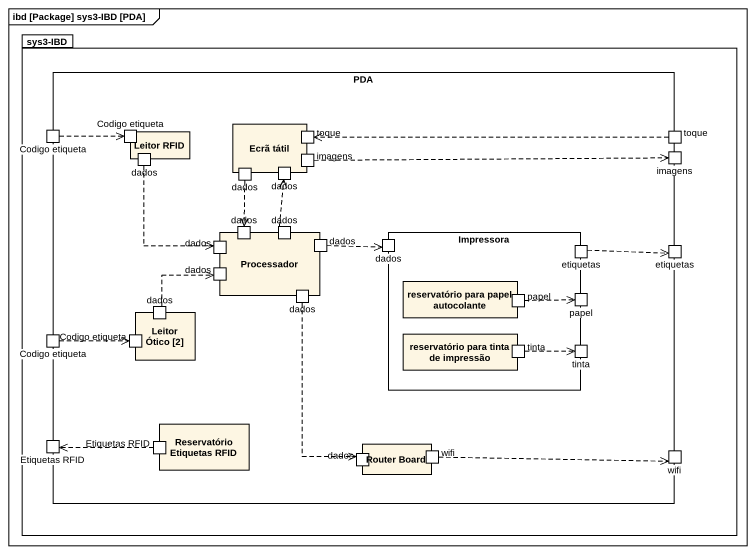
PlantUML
@startuml
mainframe ibd [Package] sys3-IBD [PDA]
package "sys3-IBD" as sys3_IBD {
  rectangle PDA {
    port "Codigo etiqueta" as Codigo_etiqueta
    rectangle "Leitor RFID" as Leitor_RFID {
      port "Codigo etiqueta" as Codigo_etiqueta_2
      port dados
    }
    rectangle "Ecrã tátil" as Ecrã_tátil {
      port imagens
      port toque
      port "dados" as dados_2
      port "dados" as dados_3
    }
    port "imagens" as imagens_2
    port "toque" as toque_2
    rectangle Processador {
      port "dados" as dados_4
      port "dados" as dados_5
      port "dados" as dados_6
      port "dados" as dados_7
      port "dados" as dados_8
      port "dados" as dados_11
    }
    rectangle Impressora {
      port "dados" as dados_9
      port etiquetas
      rectangle "reservatório para papel autocolante" as reservatório_para_papel {
        port papel
      }
      port "papel" as papel_2
      rectangle "reservatório para tinta de impressão" as reservatório_para_tinta_de {
        port tinta
      }
      port "tinta" as tinta_2
    }
    port "etiquetas" as etiquetas_2
    rectangle "Leitor Ótico [2]" as Leitor_Ótico_2 {
      port "dados" as dados_10
      port "Codigo etiqueta" as Codigo_etiqueta_4
    }
    port "Codigo etiqueta" as Codigo_etiqueta_3
    rectangle "Reservatório Etiquetas RFID" as Reservatório_Etiquetas_RFID {
      port "Etiquetas RFID" as Etiquetas_RFID_2
    }
    port "Etiquetas RFID" as Etiquetas_RFID
    rectangle "Router Board" as Router_Board {
      port "dados" as dados_12
      port wifi
    }
    port "wifi" as wifi_2
  }
}
Codigo_etiqueta .right.> Codigo_etiqueta_2
dados ..> dados_6
imagens .right.> imagens_2
toque_2 .left.> toque
dados_2 ..> dados_4
dados_5 .up.> dados_3
dados_8 .right.> dados_9
etiquetas .right.> etiquetas_2
dados_10 .up.> dados_7
dados_11 ..> dados_12
papel .right.> papel_2
Codigo_etiqueta_3 .right.> Codigo_etiqueta_4
tinta .right.> tinta_2
Etiquetas_RFID_2 .left.> Etiquetas_RFID
wifi .right.> wifi_2
@enduml
